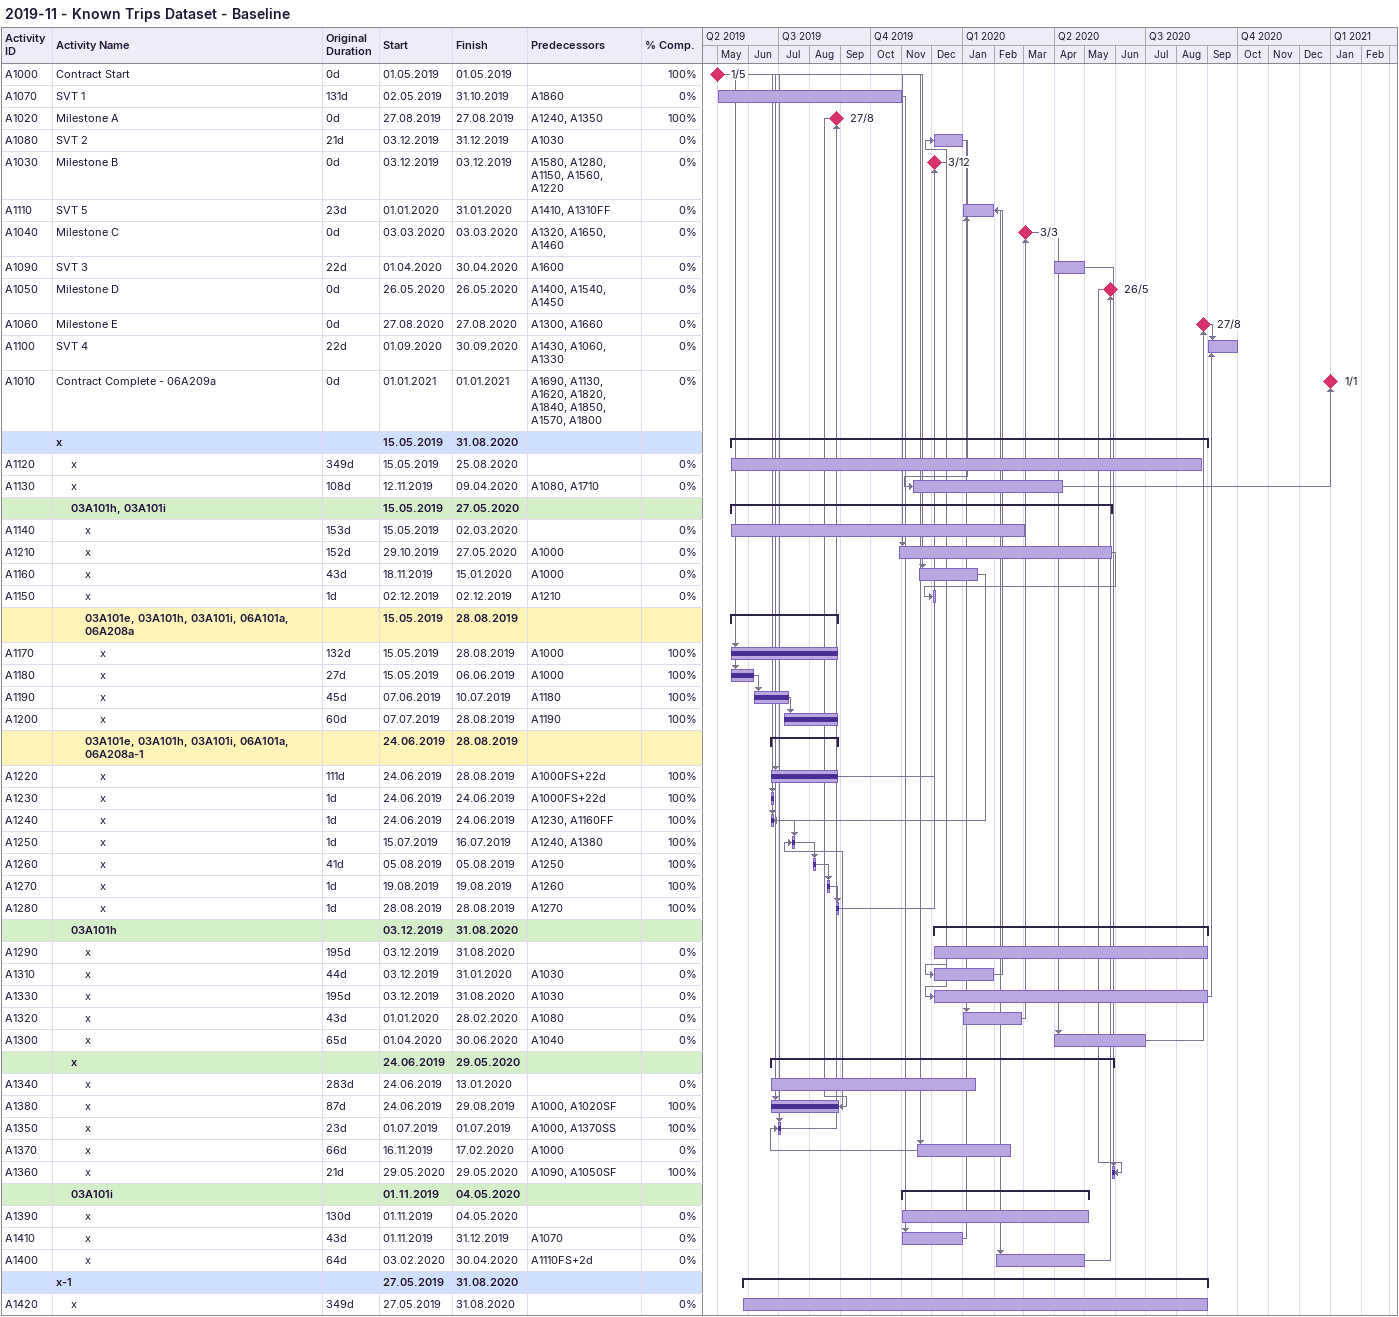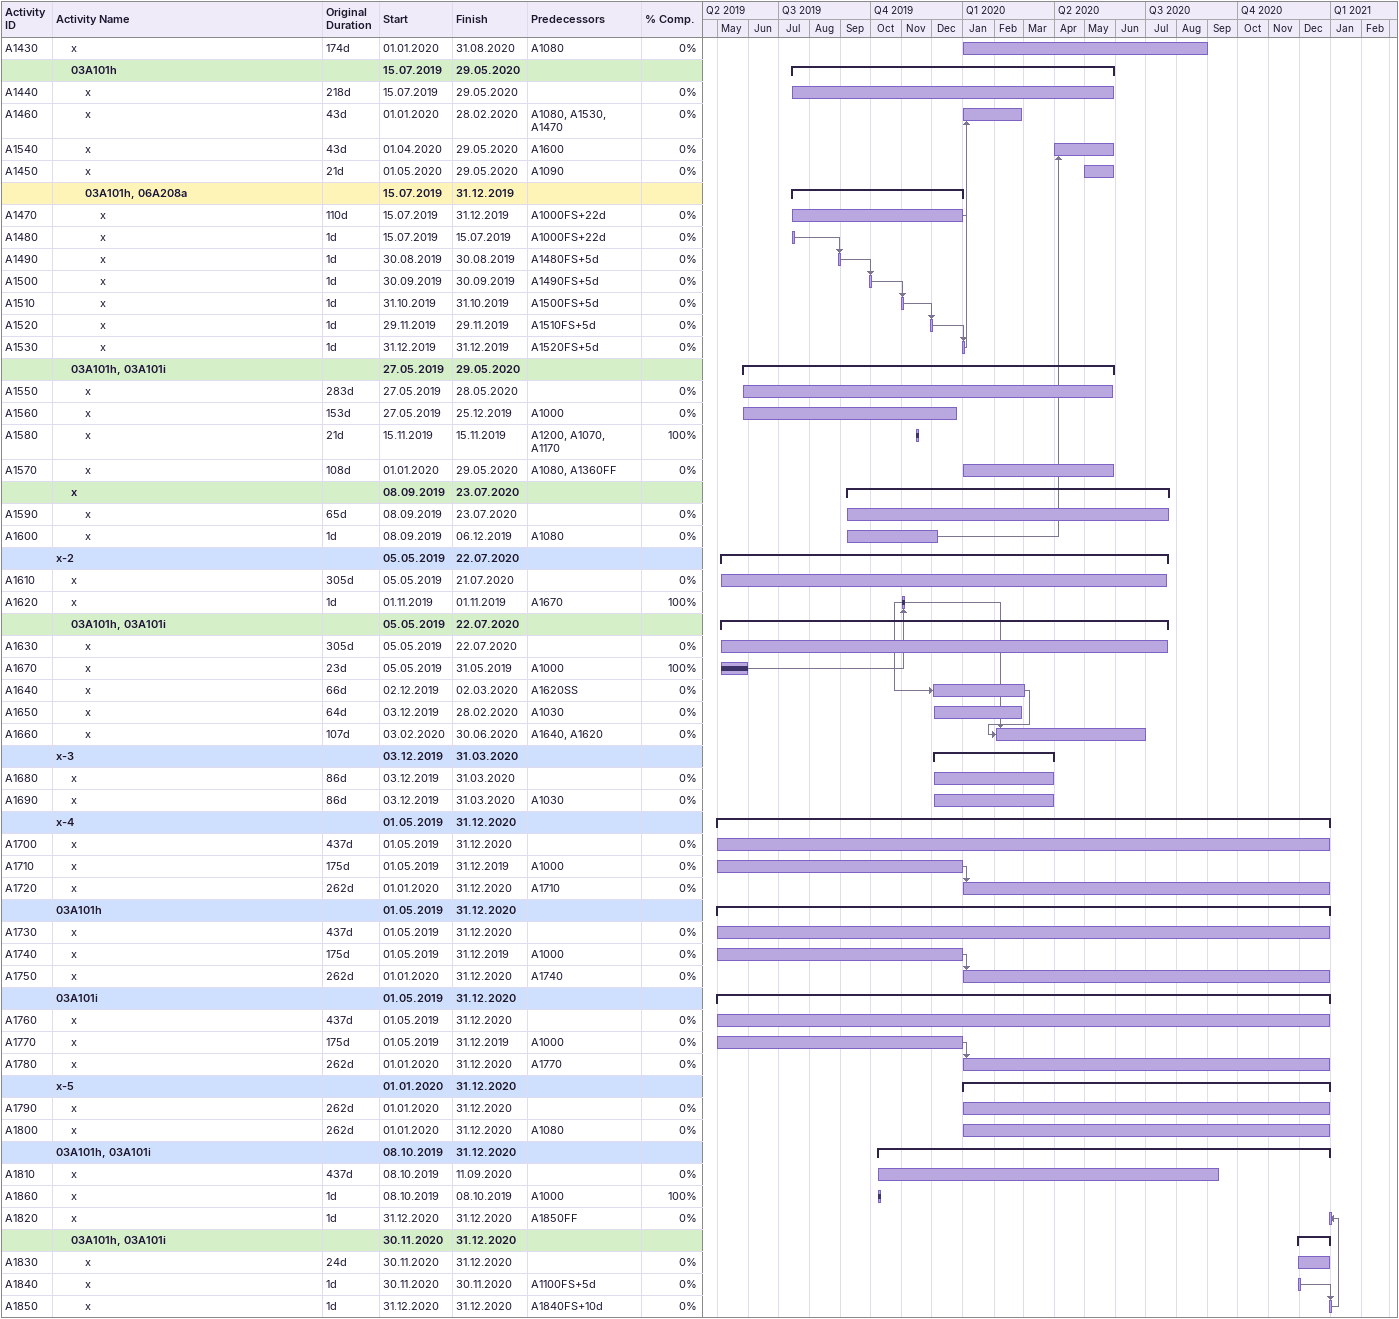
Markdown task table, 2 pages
2019-11 - Known Trips Dataset - Baseline

| ID | Level | Task | Original duration | Start | Finish | Predecessors | % complete |
|---|---|---|---|---|---|---|---|
| A1000 | 1 | Contract Start | 0d | 2019-05-01 | 2019-05-01 |  | 100 |
| A1070 | 1 | SVT 1 | 131d | 2019-05-02 | 2019-10-31 | A1860 | 0 |
| A1020 | 1 | Milestone A | 0d | 2019-08-27 | 2019-08-27 | A1240, A1350 | 100 |
| A1080 | 1 | SVT 2 | 21d | 2019-12-03 | 2019-12-31 | A1030 | 0 |
| A1030 | 1 | Milestone B | 0d | 2019-12-03 | 2019-12-03 | A1580, A1280, A1150, A1560, A1220 | 0 |
| A1110 | 1 | SVT 5 | 23d | 2020-01-01 | 2020-01-31 | A1410, A1310FF | 0 |
| A1040 | 1 | Milestone C | 0d | 2020-03-03 | 2020-03-03 | A1320, A1650, A1460 | 0 |
| A1090 | 1 | SVT 3 | 22d | 2020-04-01 | 2020-04-30 | A1600 | 0 |
| A1050 | 1 | Milestone D | 0d | 2020-05-26 | 2020-05-26 | A1400, A1540, A1450 | 0 |
| A1060 | 1 | Milestone E | 0d | 2020-08-27 | 2020-08-27 | A1300, A1660 | 0 |
| A1100 | 1 | SVT 4 | 22d | 2020-09-01 | 2020-09-30 | A1430, A1060, A1330 | 0 |
| A1010 | 1 | Contract Complete - 06A209a | 0d | 2021-01-01 | 2021-01-01 | A1690, A1130, A1620, A1820, A1840, A1850, A1570, A1800 | 0 |
|  | 1 | **x** |  | 2019-05-15 | 2020-08-31 |  |  |
| A1120 | 2 | x | 349d | 2019-05-15 | 2020-08-25 |  | 0 |
| A1130 | 2 | x | 108d | 2019-11-12 | 2020-04-09 | A1080, A1710 | 0 |
|  | 2 | **03A101h, 03A101i** |  | 2019-05-15 | 2020-05-27 |  |  |
| A1140 | 3 | x | 153d | 2019-05-15 | 2020-03-02 |  | 0 |
| A1210 | 3 | x | 152d | 2019-10-29 | 2020-05-27 | A1000 | 0 |
| A1160 | 3 | x | 43d | 2019-11-18 | 2020-01-15 | A1000 | 0 |
| A1150 | 3 | x | 1d | 2019-12-02 | 2019-12-02 | A1210 | 0 |
|  | 3 | **03A101e, 03A101h, 03A101i, 06A101a, 06A208a** |  | 2019-05-15 | 2019-08-28 |  |  |
| A1170 | 4 | x | 132d | 2019-05-15 | 2019-08-28 | A1000 | 100 |
| A1180 | 4 | x | 27d | 2019-05-15 | 2019-06-06 | A1000 | 100 |
| A1190 | 4 | x | 45d | 2019-06-07 | 2019-07-10 | A1180 | 100 |
| A1200 | 4 | x | 60d | 2019-07-07 | 2019-08-28 | A1190 | 100 |
|  | 3 | **03A101e, 03A101h, 03A101i, 06A101a, 06A208a-1** |  | 2019-06-24 | 2019-08-28 |  |  |
| A1220 | 4 | x | 111d | 2019-06-24 | 2019-08-28 | A1000FS+22d | 100 |
| A1230 | 4 | x | 1d | 2019-06-24 | 2019-06-24 | A1000FS+22d | 100 |
| A1240 | 4 | x | 1d | 2019-06-24 | 2019-06-24 | A1230, A1160FF | 100 |
| A1250 | 4 | x | 1d | 2019-07-15 | 2019-07-16 | A1240, A1380 | 100 |
| A1260 | 4 | x | 41d | 2019-08-05 | 2019-08-05 | A1250 | 100 |
| A1270 | 4 | x | 1d | 2019-08-19 | 2019-08-19 | A1260 | 100 |
| A1280 | 4 | x | 1d | 2019-08-28 | 2019-08-28 | A1270 | 100 |
|  | 2 | **03A101h** |  | 2019-12-03 | 2020-08-31 |  |  |
| A1290 | 3 | x | 195d | 2019-12-03 | 2020-08-31 |  | 0 |
| A1310 | 3 | x | 44d | 2019-12-03 | 2020-01-31 | A1030 | 0 |
| A1330 | 3 | x | 195d | 2019-12-03 | 2020-08-31 | A1030 | 0 |
| A1320 | 3 | x | 43d | 2020-01-01 | 2020-02-28 | A1080 | 0 |
| A1300 | 3 | x | 65d | 2020-04-01 | 2020-06-30 | A1040 | 0 |
|  | 2 | **x** |  | 2019-06-24 | 2020-05-29 |  |  |
| A1340 | 3 | x | 283d | 2019-06-24 | 2020-01-13 |  | 0 |
| A1380 | 3 | x | 87d | 2019-06-24 | 2019-08-29 | A1000, A1020SF | 100 |
| A1350 | 3 | x | 23d | 2019-07-01 | 2019-07-01 | A1000, A1370SS | 100 |
| A1370 | 3 | x | 66d | 2019-11-16 | 2020-02-17 | A1000 | 0 |
| A1360 | 3 | x | 21d | 2020-05-29 | 2020-05-29 | A1090, A1050SF | 100 |
|  | 2 | **03A101i** |  | 2019-11-01 | 2020-05-04 |  |  |
| A1390 | 3 | x | 130d | 2019-11-01 | 2020-05-04 |  | 0 |
| A1410 | 3 | x | 43d | 2019-11-01 | 2019-12-31 | A1070 | 0 |
| A1400 | 3 | x | 64d | 2020-02-03 | 2020-04-30 | A1110FS+2d | 0 |
|  | 1 | **x-1** |  | 2019-05-27 | 2020-08-31 |  |  |
| A1420 | 2 | x | 349d | 2019-05-27 | 2020-08-31 |  | 0 |
| A1430 | 2 | x | 174d | 2020-01-01 | 2020-08-31 | A1080 | 0 |
|  | 2 | **03A101h** |  | 2019-07-15 | 2020-05-29 |  |  |
| A1440 | 3 | x | 218d | 2019-07-15 | 2020-05-29 |  | 0 |
| A1460 | 3 | x | 43d | 2020-01-01 | 2020-02-28 | A1080, A1530, A1470 | 0 |
| A1540 | 3 | x | 43d | 2020-04-01 | 2020-05-29 | A1600 | 0 |
| A1450 | 3 | x | 21d | 2020-05-01 | 2020-05-29 | A1090 | 0 |
|  | 3 | **03A101h, 06A208a** |  | 2019-07-15 | 2019-12-31 |  |  |
| A1470 | 4 | x | 110d | 2019-07-15 | 2019-12-31 | A1000FS+22d | 0 |
| A1480 | 4 | x | 1d | 2019-07-15 | 2019-07-15 | A1000FS+22d | 0 |
| A1490 | 4 | x | 1d | 2019-08-30 | 2019-08-30 | A1480FS+5d | 0 |
| A1500 | 4 | x | 1d | 2019-09-30 | 2019-09-30 | A1490FS+5d | 0 |
| A1510 | 4 | x | 1d | 2019-10-31 | 2019-10-31 | A1500FS+5d | 0 |
| A1520 | 4 | x | 1d | 2019-11-29 | 2019-11-29 | A1510FS+5d | 0 |
| A1530 | 4 | x | 1d | 2019-12-31 | 2019-12-31 | A1520FS+5d | 0 |
|  | 2 | **03A101h, 03A101i** |  | 2019-05-27 | 2020-05-29 |  |  |
| A1550 | 3 | x | 283d | 2019-05-27 | 2020-05-28 |  | 0 |
| A1560 | 3 | x | 153d | 2019-05-27 | 2019-12-25 | A1000 | 0 |
| A1580 | 3 | x | 21d | 2019-11-15 | 2019-11-15 | A1200, A1070, A1170 | 100 |
| A1570 | 3 | x | 108d | 2020-01-01 | 2020-05-29 | A1080, A1360FF | 0 |
|  | 2 | **x** |  | 2019-09-08 | 2020-07-23 |  |  |
| A1590 | 3 | x | 65d | 2019-09-08 | 2020-07-23 |  | 0 |
| A1600 | 3 | x | 1d | 2019-09-08 | 2019-12-06 | A1080 | 0 |
|  | 1 | **x-2** |  | 2019-05-05 | 2020-07-22 |  |  |
| A1610 | 2 | x | 305d | 2019-05-05 | 2020-07-21 |  | 0 |
| A1620 | 2 | x | 1d | 2019-11-01 | 2019-11-01 | A1670 | 100 |
|  | 2 | **03A101h, 03A101i** |  | 2019-05-05 | 2020-07-22 |  |  |
| A1630 | 3 | x | 305d | 2019-05-05 | 2020-07-22 |  | 0 |
| A1670 | 3 | x | 23d | 2019-05-05 | 2019-05-31 | A1000 | 100 |
| A1640 | 3 | x | 66d | 2019-12-02 | 2020-03-02 | A1620SS | 0 |
| A1650 | 3 | x | 64d | 2019-12-03 | 2020-02-28 | A1030 | 0 |
| A1660 | 3 | x | 107d | 2020-02-03 | 2020-06-30 | A1640, A1620 | 0 |
|  | 1 | **x-3** |  | 2019-12-03 | 2020-03-31 |  |  |
| A1680 | 2 | x | 86d | 2019-12-03 | 2020-03-31 |  | 0 |
| A1690 | 2 | x | 86d | 2019-12-03 | 2020-03-31 | A1030 | 0 |
|  | 1 | **x-4** |  | 2019-05-01 | 2020-12-31 |  |  |
| A1700 | 2 | x | 437d | 2019-05-01 | 2020-12-31 |  | 0 |
| A1710 | 2 | x | 175d | 2019-05-01 | 2019-12-31 | A1000 | 0 |
| A1720 | 2 | x | 262d | 2020-01-01 | 2020-12-31 | A1710 | 0 |
|  | 1 | **03A101h** |  | 2019-05-01 | 2020-12-31 |  |  |
| A1730 | 2 | x | 437d | 2019-05-01 | 2020-12-31 |  | 0 |
| A1740 | 2 | x | 175d | 2019-05-01 | 2019-12-31 | A1000 | 0 |
| A1750 | 2 | x | 262d | 2020-01-01 | 2020-12-31 | A1740 | 0 |
|  | 1 | **03A101i** |  | 2019-05-01 | 2020-12-31 |  |  |
| A1760 | 2 | x | 437d | 2019-05-01 | 2020-12-31 |  | 0 |
| A1770 | 2 | x | 175d | 2019-05-01 | 2019-12-31 | A1000 | 0 |
| A1780 | 2 | x | 262d | 2020-01-01 | 2020-12-31 | A1770 | 0 |
|  | 1 | **x-5** |  | 2020-01-01 | 2020-12-31 |  |  |
| A1790 | 2 | x | 262d | 2020-01-01 | 2020-12-31 |  | 0 |
| A1800 | 2 | x | 262d | 2020-01-01 | 2020-12-31 | A1080 | 0 |
|  | 1 | **03A101h, 03A101i** |  | 2019-10-08 | 2020-12-31 |  |  |
| A1810 | 2 | x | 437d | 2019-10-08 | 2020-09-11 |  | 0 |
| A1860 | 2 | x | 1d | 2019-10-08 | 2019-10-08 | A1000 | 100 |
| A1820 | 2 | x | 1d | 2020-12-31 | 2020-12-31 | A1850FF | 0 |
|  | 2 | **03A101h, 03A101i** |  | 2020-11-30 | 2020-12-31 |  |  |
| A1830 | 3 | x | 24d | 2020-11-30 | 2020-12-31 |  | 0 |
| A1840 | 3 | x | 1d | 2020-11-30 | 2020-11-30 | A1100FS+5d | 0 |
| A1850 | 3 | x | 1d | 2020-12-31 | 2020-12-31 | A1840FS+10d | 0 |
